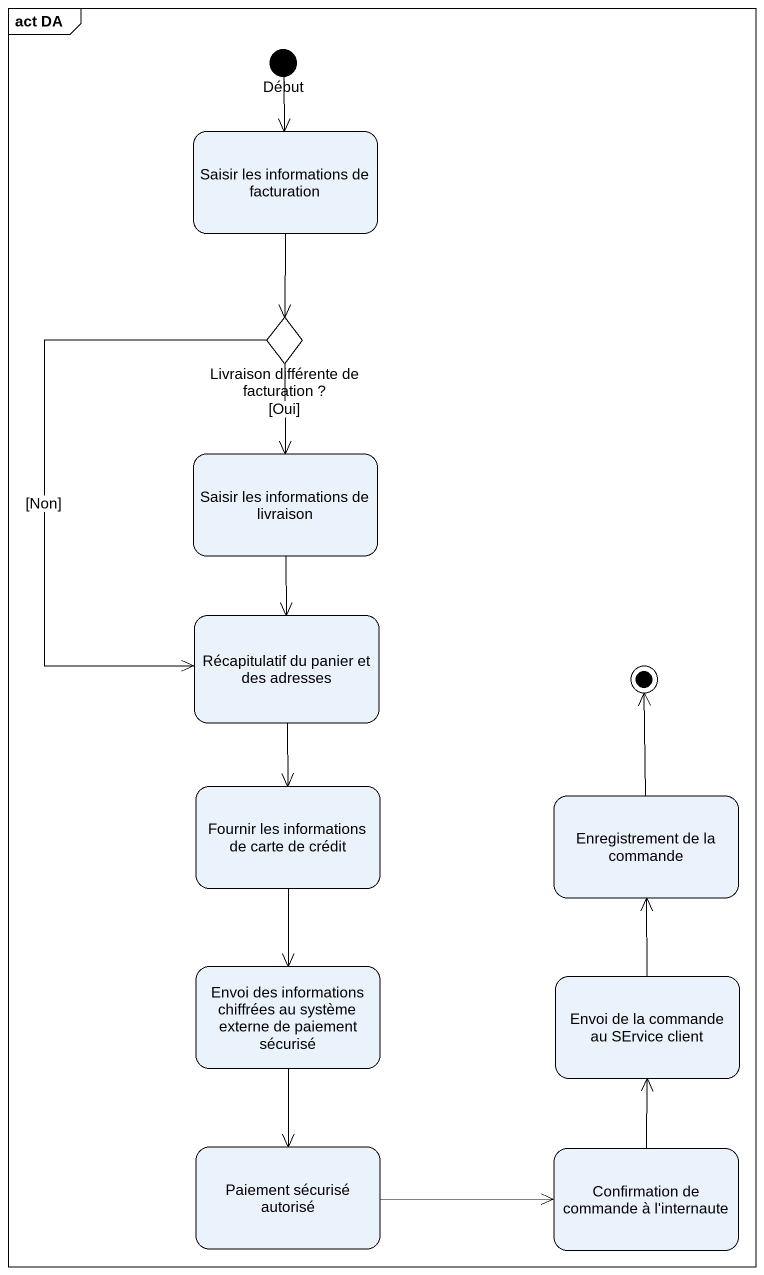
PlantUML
@startuml
mainframe act DA
hide empty description
state Début <<start>>
state "Saisir les informations de facturation" as Saisir_les_informations_de
state "Livraison différente de facturation ?" as Livraison_différente_de <<choice>>
state "Saisir les informations de livraison" as Saisir_les_informations_de_2
state "Récapitulatif du panier et des adresses" as Récapitulatif_du_panier_et
state "Fournir les informations de carte de crédit" as Fournir_les_informations_de
state "Enregistrement de la commande" as Enregistrement_de_la
state "Envoi des informations chiffrées au système externe de paiement sécurisé" as Envoi_des_informations
state "Envoi de la commande au SErvice client" as Envoi_de_la_commande_au
state "Paiement sécurisé autorisé" as Paiement_sécurisé_autorisé
state "Confirmation de commande à l'internaute" as Confirmation_de_commande_à
Début --> Saisir_les_informations_de
Saisir_les_informations_de --> Livraison_différente_de
Livraison_différente_de --> Saisir_les_informations_de_2 : [Oui]
Livraison_différente_de --> Récapitulatif_du_panier_et : [Non]
Saisir_les_informations_de_2 --> Récapitulatif_du_panier_et
Récapitulatif_du_panier_et --> Fournir_les_informations_de
Fournir_les_informations_de --> Envoi_des_informations
Envoi_des_informations --> Paiement_sécurisé_autorisé
Envoi_de_la_commande_au -up-> Enregistrement_de_la
Paiement_sécurisé_autorisé -right-> Confirmation_de_commande_à
Confirmation_de_commande_à -up-> Envoi_de_la_commande_au
Enregistrement_de_la -up-> [*]
@enduml
